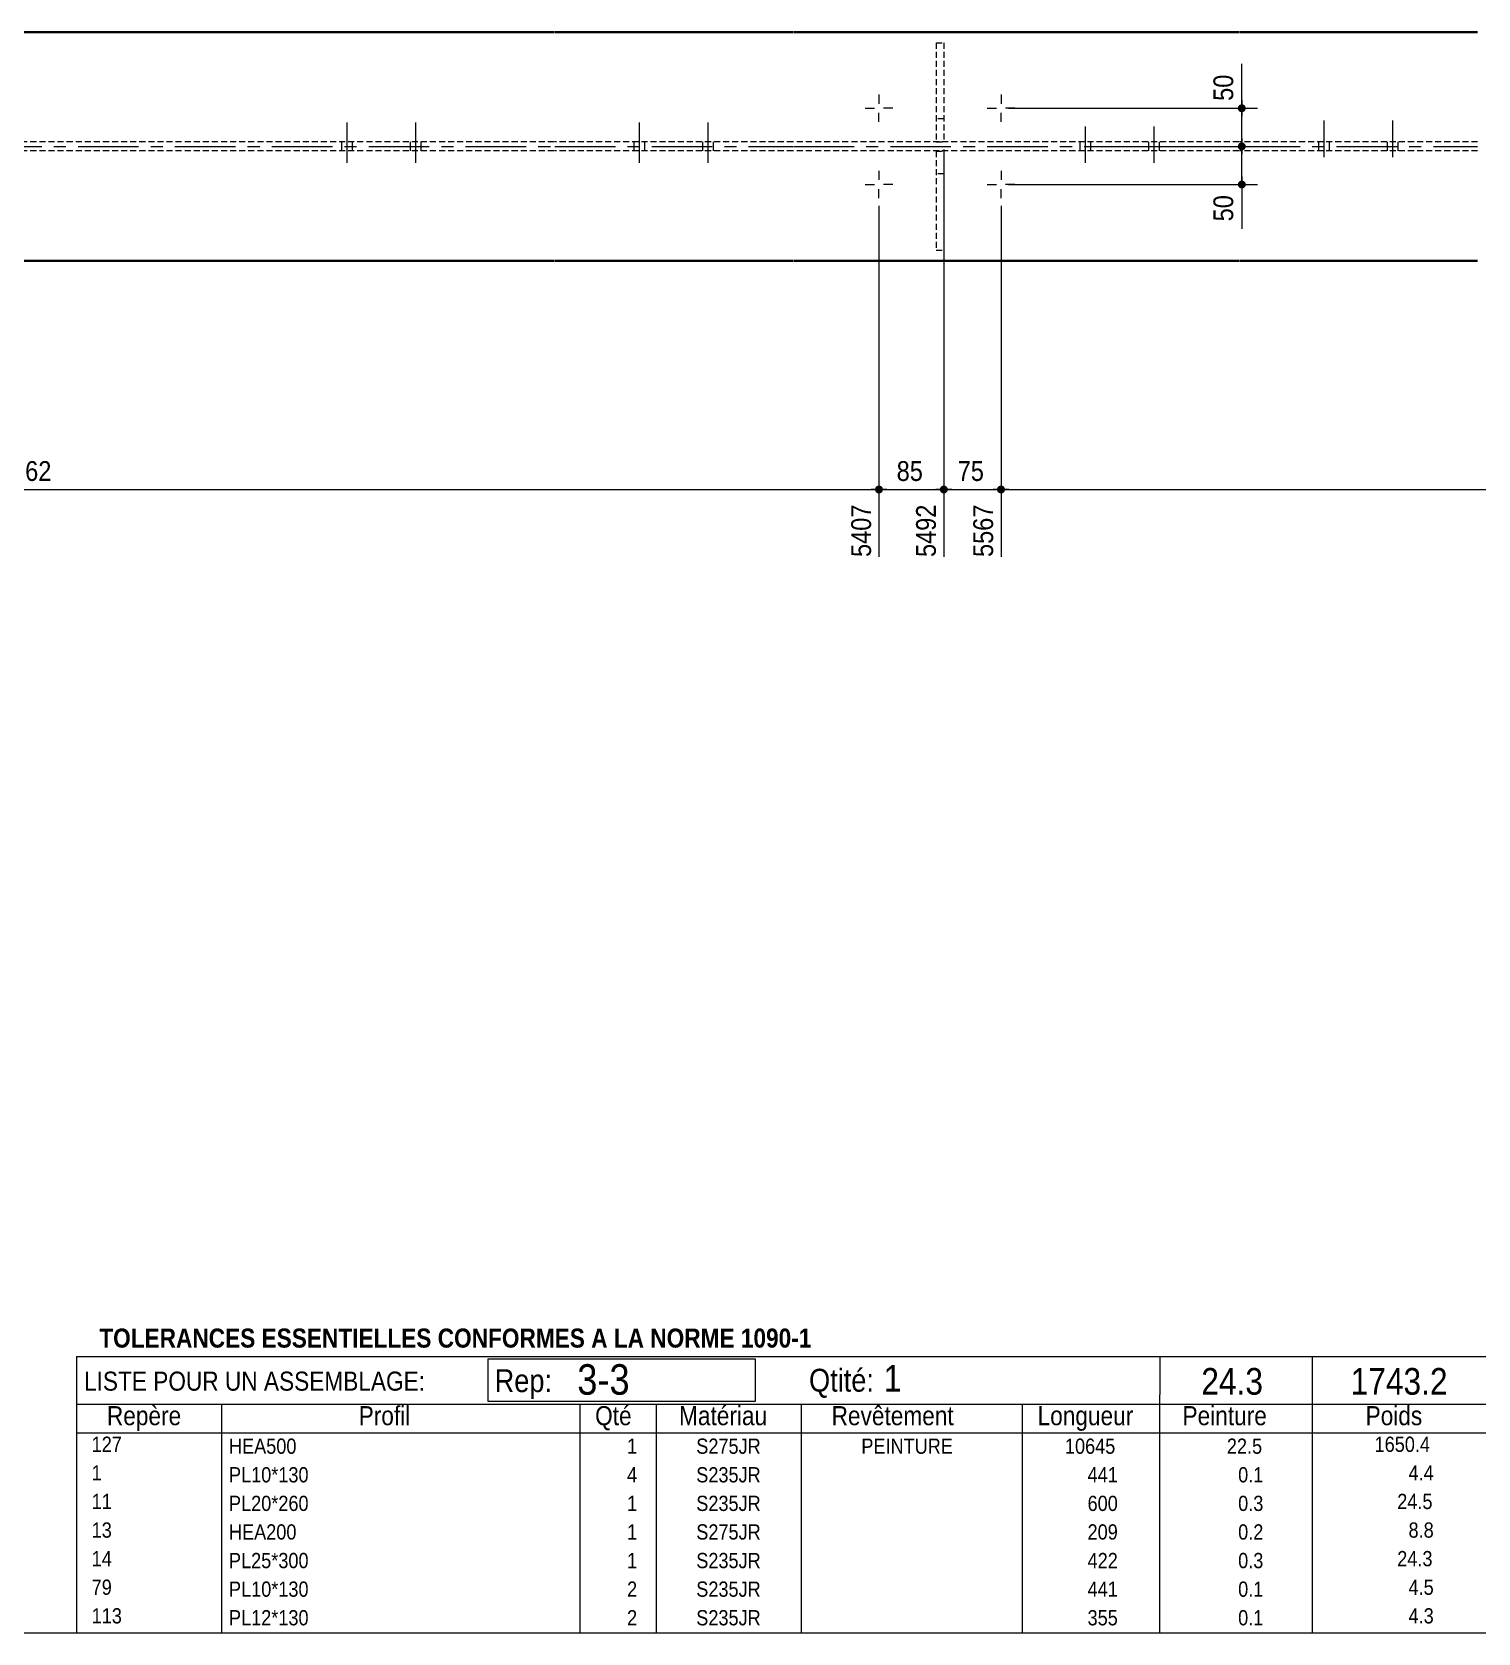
# Model space of a CAD drawing. Header units: millimetres. Extents: x 2 to 584, y 5 to 405.
# Drawn here: x 203.2 to 392.7, y 5 to 215 of the extents above; entities that cross this region are included whole.
import ezdxf

# ---------------------------------------------------------------- set-up
doc = ezdxf.new("R2010")
doc.units = ezdxf.units.MM
for name, pattern in [('AXES', [12.7, 7.9375, -1.5875, 1.5875, -1.5875]), ('CACHE2', [1.190625, 0.79375, -0.396875]), ('INTERROMPUX2', [9.525, 6.35, -3.175])]:
    doc.linetypes.add(name, pattern=pattern)
for name, color, linetype, lineweight in [('Autre type objet', 1, 'Continuous', 0), ('Axe', 1, 'Continuous', 0), ('Boulon', 7, 'Continuous', 0), ('Cache', 7, 'Continuous', 0), ('Cotation', 7, 'Continuous', 0), ('Feuille dessin', 5, 'Continuous', 0), ('Piece', 2, 'Continuous', 0)]:
    doc.layers.add(name, color=color, linetype=linetype, lineweight=lineweight)
doc.styles.add('ARIAL', font='ARIAL.TTF')
doc.styles.add('ARIAL_BOLD', font='ARIALBD.TTF')
doc.styles.add('ARIAL_NARROW', font='ARIAL.TTF')

# ---------------------------------------------------------------- blocks, each defined once
blk = doc.blocks.new('*A33')
at = {"layer": 'Boulon', "linetype": 'INTERROMPUX2', "lineweight": 0}
for p, q in [((350.290326, 197.793823), (350.290326, 202.593823)), ((350.290326, 197.793823), (350.290326, 202.593823)), ((349.590326, 199.369348), (349.590326, 200.569348)), ((349.590326, 199.369348), (349.590326, 200.569348)), ((350.990326, 199.369348), (350.990326, 200.569348)), ((350.990326, 199.369348), (350.990326, 200.569348))]:
    blk.add_line(p, q, dxfattribs=at)
blk = doc.blocks.new('*A34')
at = {"layer": 'Boulon', "linetype": 'INTERROMPUX2', "lineweight": 0}
for p, q in [((341.290326, 197.793823), (341.290326, 202.593823)), ((341.290326, 197.793823), (341.290326, 202.593823)), ((340.590326, 199.369348), (340.590326, 200.569348)), ((340.590326, 199.369348), (340.590326, 200.569348)), ((341.990326, 199.369348), (341.990326, 200.569348)), ((341.990326, 199.369348), (341.990326, 200.569348))]:
    blk.add_line(p, q, dxfattribs=at)
blk = doc.blocks.new('*A39')
at = {"layer": 'Boulon', "linetype": 'INTERROMPUX2', "lineweight": 0}
for p, q in [((381.584257, 198.569348), (381.584257, 203.369348)), ((381.584257, 198.569348), (381.584257, 203.369348)), ((380.884257, 199.369348), (380.884257, 200.569348)), ((380.884257, 199.369348), (380.884257, 200.569348)), ((382.284257, 199.369348), (382.284257, 200.569348)), ((382.284257, 199.369348), (382.284257, 200.569348))]:
    blk.add_line(p, q, dxfattribs=at)
blk = doc.blocks.new('*A40')
at = {"layer": 'Boulon', "linetype": 'INTERROMPUX2', "lineweight": 0}
for p, q in [((372.584257, 198.569348), (372.584257, 203.369348)), ((372.584257, 198.569348), (372.584257, 203.369348)), ((371.884257, 199.369348), (371.884257, 200.569348)), ((371.884257, 199.369348), (371.884257, 200.569348)), ((373.284257, 199.369348), (373.284257, 200.569348)), ((373.284257, 199.369348), (373.284257, 200.569348))]:
    blk.add_line(p, q, dxfattribs=at)
blk = doc.blocks.new('*A41')
at = {"layer": 'Boulon', "linetype": 'INTERROMPUX2', "lineweight": 0}
for p, q in [((253.506133, 197.793823), (253.506133, 203.093823)), ((253.506133, 197.793823), (253.506133, 203.093823)), ((252.806133, 199.369348), (252.806133, 200.569348)), ((252.806133, 199.369348), (252.806133, 200.569348)), ((254.206133, 199.369348), (254.206133, 200.569348)), ((254.206133, 199.369348), (254.206133, 200.569348))]:
    blk.add_line(p, q, dxfattribs=at)
blk = doc.blocks.new('*A42')
at = {"layer": 'Boulon', "linetype": 'INTERROMPUX2', "lineweight": 0}
for p, q in [((244.506133, 197.793823), (244.506133, 203.093823)), ((244.506133, 197.793823), (244.506133, 203.093823)), ((243.806133, 199.369348), (243.806133, 200.569348)), ((243.806133, 199.369348), (243.806133, 200.569348)), ((245.206133, 199.369348), (245.206133, 200.569348)), ((245.206133, 199.369348), (245.206133, 200.569348))]:
    blk.add_line(p, q, dxfattribs=at)
blk = doc.blocks.new('*A45')
at = {"layer": 'Boulon', "linetype": 'INTERROMPUX2', "lineweight": 0}
for p, q in [((291.811703, 197.793823), (291.811703, 203.093823)), ((291.811703, 197.793823), (291.811703, 203.093823)), ((291.111703, 199.369348), (291.111703, 200.569348)), ((291.111703, 199.369348), (291.111703, 200.569348)), ((292.511703, 199.369348), (292.511703, 200.569348)), ((292.511703, 199.369348), (292.511703, 200.569348))]:
    blk.add_line(p, q, dxfattribs=at)
blk = doc.blocks.new('*A46')
at = {"layer": 'Boulon', "linetype": 'INTERROMPUX2', "lineweight": 0}
for p, q in [((282.811703, 197.793823), (282.811703, 203.093823)), ((282.811703, 197.793823), (282.811703, 203.093823)), ((282.111703, 199.369348), (282.111703, 200.569348)), ((282.111703, 199.369348), (282.111703, 200.569348)), ((283.511703, 199.369348), (283.511703, 200.569348)), ((283.511703, 199.369348), (283.511703, 200.569348))]:
    blk.add_line(p, q, dxfattribs=at)
blk = doc.blocks.new('*A49')
at = {"layer": 'Boulon', "linetype": 'Continuous', "lineweight": 0}
for p, q in [((314.208669, 206.769348), (314.208669, 205.570548)), ((330.208669, 206.769348), (330.208669, 205.570548)), ((312.408669, 204.969348), (313.607469, 204.969348)), ((314.208669, 203.169348), (314.208669, 204.368148)), ((316.008669, 204.969348), (314.809869, 204.969348)), ((328.408669, 204.969348), (329.607469, 204.969348)), ((330.208669, 203.169348), (330.208669, 204.368148)), ((332.008669, 204.969348), (330.809869, 204.969348)), ((314.208669, 196.769348), (314.208669, 195.570548)), ((330.208669, 196.769348), (330.208669, 195.570548)), ((312.408669, 194.969348), (313.607469, 194.969348)), ((314.208669, 193.169348), (314.208669, 194.368148)), ((316.008669, 194.969348), (314.809869, 194.969348)), ((328.408669, 194.969348), (329.607469, 194.969348)), ((330.208669, 193.169348), (330.208669, 194.368148)), ((332.008669, 194.969348), (330.809869, 194.969348))]:
    blk.add_line(p, q, dxfattribs=at)
blk = doc.blocks.new('*A52')
at = {"layer": 'Axe', "color": 1, "linetype": 'AXES', "lineweight": 15}
for p, q in [((44.122542, 199.969348), (271.614738, 199.969348)), ((271.714738, 199.969348), (302.908669, 199.969348)), ((303.008669, 199.969348), (361.387291, 199.969348)), ((361.487291, 199.969348), (392.681223, 199.969348))]:
    blk.add_line(p, q, dxfattribs=at)
at = {"layer": 'Cache', "color": 7, "linetype": 'CACHE2', "lineweight": 20}
for p, q in [((271.614738, 200.569348), (47.462542, 200.569348)), ((302.908669, 200.569348), (271.714738, 200.569348)), ((361.387291, 200.569348), (303.008669, 200.569348)), ((392.681223, 200.569348), (361.487291, 200.569348)), ((271.614738, 199.369348), (47.462542, 199.369348)), ((302.908669, 199.369348), (271.714738, 199.369348)), ((361.387291, 199.369348), (303.008669, 199.369348)), ((392.681223, 199.369348), (361.487291, 199.369348))]:
    blk.add_line(p, q, dxfattribs=at)
at = {"layer": 'Piece', "color": 2, "linetype": 'Continuous', "lineweight": 40}
for p, q in [((46.772542, 214.969348), (271.614738, 214.969348)), ((271.714738, 214.969348), (302.908669, 214.969348)), ((303.008669, 214.969348), (361.387291, 214.969348)), ((361.487291, 214.969348), (392.681223, 214.969348)), ((46.772542, 184.969348), (271.614738, 184.969348)), ((271.714738, 184.969348), (302.908669, 184.969348)), ((303.008669, 184.969348), (361.387291, 184.969348)), ((361.487291, 184.969348), (392.681223, 184.969348))]:
    blk.add_line(p, q, dxfattribs=at)
blk = doc.blocks.new('*A53')
at = {"layer": 'Cache', "color": 7, "linetype": 'CACHE2', "lineweight": 20}
for p, q in [((321.708669, 213.569348), (321.708669, 200.579348)), ((321.708669, 213.569348), (322.708669, 213.569348)), ((322.708669, 213.569348), (322.708669, 200.579348)), ((322.708669, 203.579348), (321.708669, 203.579348)), ((321.708669, 200.579348), (322.708669, 200.579348))]:
    blk.add_line(p, q, dxfattribs=at)
blk = doc.blocks.new('*A54')
at = {"layer": 'Cache', "color": 7, "linetype": 'CACHE2', "lineweight": 20}
for p, q in [((321.708669, 199.359348), (321.708669, 186.369348)), ((321.708669, 199.359348), (322.708669, 199.359348)), ((322.708669, 199.359348), (322.708669, 186.369348)), ((322.708669, 196.359348), (321.708669, 196.359348)), ((321.708669, 186.369348), (322.708669, 186.369348))]:
    blk.add_line(p, q, dxfattribs=at)
blk = doc.blocks.new('*A67')
at = {"layer": 'Feuille dessin', "linetype": 'Continuous', "lineweight": 0}
blk.add_line((5, 5), (579, 5), dxfattribs=at)
blk = doc.blocks.new('*A70')
at = {"layer": 'Autre type objet', "linetype": 'Continuous', "lineweight": 0}
for p, q in [((209, 41.276986), (394, 41.276986)), ((209.000031, 41.276887), (209, 31.25)), ((263, 40.942397), (298, 40.942397)), ((263, 35.374117), (263, 40.942397)), ((298, 40.942397), (298, 35.374117)), ((351.006307, 41.276553), (351, 31.25)), ((371.000069, 41.275594), (371, 31.25)), ((393.999994, 41.276914), (394, 31.25)), ((209, 35), (394, 35)), ((228, 35), (228, 31.25)), ((298, 35.374117), (263, 35.374117)), ((275, 35), (275, 31.25)), ((285, 35), (285, 31.25)), ((304, 35), (304, 31.25)), ((333, 35), (333, 31.25)), ((209, 31.25), (394, 31.25)), ((209, 31.25), (209, 27.5)), ((228, 31.25), (228, 27.5)), ((275, 31.25), (275, 27.5)), ((285, 31.25), (285, 27.5)), ((304, 31.25), (304, 27.5)), ((333, 31.25), (333, 27.5)), ((351, 31.25), (351, 27.5)), ((371, 31.25), (371, 27.5)), ((394, 31.25), (394, 27.5)), ((209, 27.5), (209, 23.75)), ((228, 27.5), (228, 23.75)), ((275, 27.5), (275, 23.75)), ((285, 27.5), (285, 23.75)), ((304, 27.5), (304, 23.75)), ((333, 27.5), (333, 23.75)), ((351, 27.5), (351, 23.75)), ((371, 27.5), (371, 23.75)), ((394, 27.5), (394, 23.75)), ((209, 23.75), (209, 20)), ((228, 23.75), (228, 20)), ((275, 23.75), (275, 20)), ((285, 23.75), (285, 20)), ((304, 23.75), (304, 20)), ((333, 23.75), (333, 20)), ((351, 23.75), (351, 20)), ((371, 23.75), (371, 20)), ((394, 23.75), (394, 20)), ((209, 20), (209, 16.25)), ((228, 20), (228, 16.25)), ((275, 20), (275, 16.25)), ((285, 20), (285, 16.25)), ((304, 20), (304, 16.25)), ((333, 20), (333, 16.25)), ((351, 20), (351, 16.25)), ((371, 20), (371, 16.25)), ((394, 20), (394, 16.25)), ((209, 16.25), (209, 12.5)), ((228, 16.25), (228, 12.5)), ((275, 16.25), (275, 12.5)), ((285, 16.25), (285, 12.5)), ((304, 16.25), (304, 12.5)), ((333, 16.25), (333, 12.5)), ((351, 16.25), (351, 12.5)), ((371, 16.25), (371, 12.5)), ((394, 16.25), (394, 12.5)), ((209, 12.5), (209, 8.75)), ((228, 12.5), (228, 8.75)), ((275, 12.5), (275, 8.75)), ((285, 12.5), (285, 8.75)), ((304, 12.5), (304, 8.75)), ((333, 12.5), (333, 8.75)), ((351, 12.5), (351, 8.75)), ((371, 12.5), (371, 8.75)), ((394, 12.5), (394, 8.75)), ((209, 8.75), (209, 5)), ((228, 8.75), (228, 5)), ((275, 8.75), (275, 5)), ((285, 8.75), (285, 5)), ((304, 8.75), (304, 5)), ((333, 8.75), (333, 5)), ((351, 8.75), (351, 5)), ((371, 8.75), (371, 5)), ((394, 8.75), (394, 5))]:
    blk.add_line(p, q, dxfattribs=at)
at = {"layer": 'Autre type objet', "width": 0.85}
for s, height, style, p in [('TOLERANCES ESSENTIELLES CONFORMES A LA NORME 1090-1', 2.5, 'ARIAL_BOLD', (212, 42.427143)), ('3-3', 4, 'ARIAL', (274.65625, 36.25)), ('1', 3.5, 'ARIAL', (314.83694, 36.649058)), ('LISTE POUR UN ASSEMBLAGE:', 2.5, 'ARIAL', (210, 36.778635)), ('Rep:', 3, 'ARIAL_NARROW', (263.824804, 36.591901)), ('Qtité:', 3, 'ARIAL', (305.03794, 36.649058)), ('24.3', 3.5, 'ARIAL', (356.460938, 36.25)), ('1743.2', 3.5, 'ARIAL', (376.032227, 36.25)), ('Repère', 2.5, 'ARIAL', (213, 32.25)), ('Profil', 2.5, 'ARIAL', (246, 32.25)), ('Qté', 2.5, 'ARIAL', (277, 32.25)), ('Matériau', 2.5, 'ARIAL', (288, 32.25)), ('Revêtement', 2.5, 'ARIAL', (308, 32.25)), ('Longueur', 2.5, 'ARIAL', (335, 32.25)), ('Peinture', 2.5, 'ARIAL', (354, 32.25)), ('Poids', 2.5, 'ARIAL', (378, 32.25)), ('127', 2, 'ARIAL', (211, 28.75)), ('HEA500', 2, 'ARIAL', (229, 28.5)), ('1', 2, 'ARIAL', (281.186523, 28.5)), ('S275JR', 2, 'ARIAL', (290.259277, 28.5)), ('PEINTURE', 2, 'ARIAL', (311.896973, 28.5)), ('10645', 2, 'ARIAL', (338.586914, 28.5)), ('22.5', 2, 'ARIAL', (359.8125, 28.5)), ('1650.4', 2, 'ARIAL', (379.179688, 28.75)), ('1', 2, 'ARIAL', (211, 25)), ('PL10*130', 2, 'ARIAL', (229, 24.75)), ('4', 2, 'ARIAL', (281.186523, 24.75)), ('S235JR', 2, 'ARIAL', (290.259277, 24.75)), ('441', 2, 'ARIAL', (341.553711, 24.75)), ('0.1', 2, 'ARIAL', (361.295898, 24.75)), ('4.4', 2, 'ARIAL', (383.629883, 25)), ('11', 2, 'ARIAL', (211, 21.25)), ('24.5', 2, 'ARIAL', (382.146484, 21.25)), ('PL20*260', 2, 'ARIAL', (229, 21)), ('1', 2, 'ARIAL', (281.186523, 21)), ('S235JR', 2, 'ARIAL', (290.259277, 21)), ('600', 2, 'ARIAL', (341.553711, 21)), ('0.3', 2, 'ARIAL', (361.295898, 21)), ('13', 2, 'ARIAL', (211, 17.5)), ('HEA200', 2, 'ARIAL', (229, 17.25)), ('1', 2, 'ARIAL', (281.186523, 17.25)), ('S275JR', 2, 'ARIAL', (290.259277, 17.25)), ('209', 2, 'ARIAL', (341.553711, 17.25)), ('0.2', 2, 'ARIAL', (361.295898, 17.25)), ('8.8', 2, 'ARIAL', (383.629883, 17.5)), ('14', 2, 'ARIAL', (211, 13.75)), ('PL25*300', 2, 'ARIAL', (229, 13.5)), ('1', 2, 'ARIAL', (281.186523, 13.5)), ('S235JR', 2, 'ARIAL', (290.259277, 13.5)), ('422', 2, 'ARIAL', (341.553711, 13.5)), ('0.3', 2, 'ARIAL', (361.295898, 13.5)), ('24.3', 2, 'ARIAL', (382.146484, 13.75)), ('79', 2, 'ARIAL', (211, 10)), ('PL10*130', 2, 'ARIAL', (229, 9.75)), ('2', 2, 'ARIAL', (281.186523, 9.75)), ('S235JR', 2, 'ARIAL', (290.259277, 9.75)), ('441', 2, 'ARIAL', (341.553711, 9.75)), ('0.1', 2, 'ARIAL', (361.295898, 9.75)), ('4.5', 2, 'ARIAL', (383.629883, 10)), ('113', 2, 'ARIAL', (211, 6.25)), ('PL12*130', 2, 'ARIAL', (229, 6)), ('2', 2, 'ARIAL', (281.186523, 6)), ('S235JR', 2, 'ARIAL', (290.259277, 6)), ('355', 2, 'ARIAL', (341.553711, 6)), ('0.1', 2, 'ARIAL', (361.295898, 6)), ('4.3', 2, 'ARIAL', (383.629883, 6.25))]:
    blk.add_text(s, height=height, dxfattribs=dict(at, style=style)).set_placement(p)
blk = doc.blocks.new('*A121')
at = {"layer": 'Cotation'}
for points in [[(361.75, 199.45), (361.72, 199.45), (361.7, 199.45), (361.67, 199.46), (361.65, 199.46), (361.62, 199.47), (361.6, 199.48), (361.57, 199.49), (361.55, 199.5), (361.53, 199.51), (361.51, 199.52), (361.48, 199.54), (361.46, 199.55), (361.44, 199.57), (361.42, 199.58), (361.4, 199.6), (361.39, 199.62), (361.37, 199.64), (361.35, 199.66), (361.34, 199.68), (361.33, 199.7), (361.31, 199.72), (361.3, 199.75), (361.29, 199.77), (361.28, 199.79), (361.27, 199.82), (361.27, 199.84), (361.26, 199.87), (361.26, 199.89), (361.26, 199.92), (361.25, 199.94), (361.25, 199.97), (361.25, 199.99), (361.26, 200.02), (361.26, 200.05), (361.26, 200.07), (361.27, 200.1), (361.27, 200.12), (361.28, 200.14), (361.29, 200.17), (361.3, 200.19), (361.31, 200.21), (361.33, 200.24), (361.34, 200.26), (361.35, 200.28), (361.37, 200.3), (361.39, 200.32), (361.4, 200.34), (361.42, 200.35), (361.44, 200.37), (361.46, 200.39), (361.48, 200.4), (361.51, 200.42), (361.53, 200.43), (361.55, 200.44), (361.57, 200.45), (361.6, 200.46), (361.62, 200.47), (361.65, 200.47), (361.67, 200.48), (361.7, 200.48), (361.72, 200.49), (361.75, 200.49), (361.77, 200.49), (361.8, 200.49), (361.82, 200.49), (361.85, 200.48), (361.87, 200.48), (361.9, 200.47), (361.92, 200.47), (361.95, 200.46), (361.97, 200.45), (361.99, 200.44), (362.02, 200.43), (362.04, 200.42), (362.06, 200.4), (362.08, 200.39), (362.1, 200.37), (362.12, 200.35), (362.14, 200.34), (362.16, 200.32), (362.17, 200.3), (362.19, 200.28), (362.2, 200.26), (362.22, 200.24), (362.23, 200.21), (362.24, 200.19), (362.25, 200.17), (362.26, 200.14), (362.27, 200.12), (362.28, 200.1), (362.28, 200.07), (362.29, 200.05), (362.29, 200.02), (362.29, 199.99), (362.29, 199.97), (362.29, 199.94), (362.29, 199.92), (362.29, 199.89), (362.28, 199.87), (362.28, 199.84), (362.27, 199.82), (362.26, 199.79), (362.25, 199.77), (362.24, 199.75), (362.23, 199.72), (362.22, 199.7), (362.2, 199.68), (362.19, 199.66), (362.17, 199.64), (362.16, 199.62), (362.14, 199.6), (362.12, 199.58), (362.1, 199.57), (362.08, 199.55), (362.06, 199.54), (362.04, 199.52), (362.02, 199.51), (361.99, 199.5), (361.97, 199.49), (361.95, 199.48), (361.92, 199.47), (361.9, 199.46), (361.87, 199.46), (361.85, 199.45), (361.82, 199.45), (361.8, 199.45), (361.77, 199.45)], [(361.75, 194.45), (361.72, 194.45), (361.7, 194.45), (361.67, 194.46), (361.65, 194.46), (361.62, 194.47), (361.6, 194.48), (361.57, 194.49), (361.55, 194.5), (361.53, 194.51), (361.51, 194.52), (361.48, 194.54), (361.46, 194.55), (361.44, 194.57), (361.42, 194.58), (361.4, 194.6), (361.39, 194.62), (361.37, 194.64), (361.35, 194.66), (361.34, 194.68), (361.33, 194.7), (361.31, 194.72), (361.3, 194.75), (361.29, 194.77), (361.28, 194.79), (361.27, 194.82), (361.27, 194.84), (361.26, 194.87), (361.26, 194.89), (361.26, 194.92), (361.25, 194.94), (361.25, 194.97), (361.25, 194.99), (361.26, 195.02), (361.26, 195.05), (361.26, 195.07), (361.27, 195.1), (361.27, 195.12), (361.28, 195.14), (361.29, 195.17), (361.3, 195.19), (361.31, 195.21), (361.33, 195.24), (361.34, 195.26), (361.35, 195.28), (361.37, 195.3), (361.39, 195.32), (361.4, 195.34), (361.42, 195.35), (361.44, 195.37), (361.46, 195.39), (361.48, 195.4), (361.51, 195.42), (361.53, 195.43), (361.55, 195.44), (361.57, 195.45), (361.6, 195.46), (361.62, 195.47), (361.65, 195.47), (361.67, 195.48), (361.7, 195.48), (361.72, 195.49), (361.75, 195.49), (361.77, 195.49), (361.8, 195.49), (361.82, 195.49), (361.85, 195.48), (361.87, 195.48), (361.9, 195.47), (361.92, 195.47), (361.95, 195.46), (361.97, 195.45), (361.99, 195.44), (362.02, 195.43), (362.04, 195.42), (362.06, 195.4), (362.08, 195.39), (362.1, 195.37), (362.12, 195.35), (362.14, 195.34), (362.16, 195.32), (362.17, 195.3), (362.19, 195.28), (362.2, 195.26), (362.22, 195.24), (362.23, 195.21), (362.24, 195.19), (362.25, 195.17), (362.26, 195.14), (362.27, 195.12), (362.28, 195.1), (362.28, 195.07), (362.29, 195.05), (362.29, 195.02), (362.29, 194.99), (362.29, 194.97), (362.29, 194.94), (362.29, 194.92), (362.29, 194.89), (362.28, 194.87), (362.28, 194.84), (362.27, 194.82), (362.26, 194.79), (362.25, 194.77), (362.24, 194.75), (362.23, 194.72), (362.22, 194.7), (362.2, 194.68), (362.19, 194.66), (362.17, 194.64), (362.16, 194.62), (362.14, 194.6), (362.12, 194.58), (362.1, 194.57), (362.08, 194.55), (362.06, 194.54), (362.04, 194.52), (362.02, 194.51), (361.99, 194.5), (361.97, 194.49), (361.95, 194.48), (361.92, 194.47), (361.9, 194.46), (361.87, 194.46), (361.85, 194.45), (361.82, 194.45), (361.8, 194.45), (361.77, 194.45)]]:
    blk.add_hatch(color=256, dxfattribs=at).paths.add_polyline_path(points, flags=17)
at = {"layer": 'Cotation', "linetype": 'Continuous', "lineweight": 0}
for p, q in [((346.61, 199.97), (363.85, 199.97)), ((360.73, 199.97), (362.81, 199.97)), ((361.77, 201.01), (361.77, 198.93)), ((361.77, 199.97), (361.77, 201.01)), ((361.77, 194.97), (361.77, 199.97)), ((361.77, 196.01), (361.77, 193.93)), ((331.21, 194.97), (363.85, 194.97)), ((360.73, 194.97), (362.81, 194.97)), ((361.77, 194.97), (361.77, 189.16)), ((361.77, 194.97), (361.77, 189.16))]:
    blk.add_line(p, q, dxfattribs=at)
at = {"layer": 'Cotation'}
for p in [(361.77, 199.97), (361.77, 194.97)]:
    blk.add_point(p, dxfattribs=at)
at = {"layer": 'Cotation', "style": 'ARIAL', "width": 0.85}
blk.add_text('50', height=2.6, rotation=90.0002, dxfattribs=at).set_placement((360.65, 190.14))
blk = doc.blocks.new('*A122')
at = {"layer": 'Cotation'}
for points in [[(361.75, 204.45), (361.72, 204.45), (361.7, 204.45), (361.67, 204.46), (361.65, 204.46), (361.62, 204.47), (361.6, 204.48), (361.57, 204.49), (361.55, 204.5), (361.53, 204.51), (361.51, 204.52), (361.48, 204.54), (361.46, 204.55), (361.44, 204.57), (361.42, 204.58), (361.4, 204.6), (361.39, 204.62), (361.37, 204.64), (361.35, 204.66), (361.34, 204.68), (361.33, 204.7), (361.31, 204.72), (361.3, 204.75), (361.29, 204.77), (361.28, 204.79), (361.27, 204.82), (361.27, 204.84), (361.26, 204.87), (361.26, 204.89), (361.26, 204.92), (361.25, 204.94), (361.25, 204.97), (361.25, 204.99), (361.26, 205.02), (361.26, 205.05), (361.26, 205.07), (361.27, 205.1), (361.27, 205.12), (361.28, 205.14), (361.29, 205.17), (361.3, 205.19), (361.31, 205.21), (361.33, 205.24), (361.34, 205.26), (361.35, 205.28), (361.37, 205.3), (361.39, 205.32), (361.4, 205.34), (361.42, 205.35), (361.44, 205.37), (361.46, 205.39), (361.48, 205.4), (361.51, 205.42), (361.53, 205.43), (361.55, 205.44), (361.57, 205.45), (361.6, 205.46), (361.62, 205.47), (361.65, 205.47), (361.67, 205.48), (361.7, 205.48), (361.72, 205.49), (361.75, 205.49), (361.77, 205.49), (361.8, 205.49), (361.82, 205.49), (361.85, 205.48), (361.87, 205.48), (361.9, 205.47), (361.92, 205.47), (361.95, 205.46), (361.97, 205.45), (361.99, 205.44), (362.02, 205.43), (362.04, 205.42), (362.06, 205.4), (362.08, 205.39), (362.1, 205.37), (362.12, 205.35), (362.14, 205.34), (362.16, 205.32), (362.17, 205.3), (362.19, 205.28), (362.2, 205.26), (362.22, 205.24), (362.23, 205.21), (362.24, 205.19), (362.25, 205.17), (362.26, 205.14), (362.27, 205.12), (362.28, 205.1), (362.28, 205.07), (362.29, 205.05), (362.29, 205.02), (362.29, 204.99), (362.29, 204.97), (362.29, 204.94), (362.29, 204.92), (362.29, 204.89), (362.28, 204.87), (362.28, 204.84), (362.27, 204.82), (362.26, 204.79), (362.25, 204.77), (362.24, 204.75), (362.23, 204.72), (362.22, 204.7), (362.2, 204.68), (362.19, 204.66), (362.17, 204.64), (362.16, 204.62), (362.14, 204.6), (362.12, 204.58), (362.1, 204.57), (362.08, 204.55), (362.06, 204.54), (362.04, 204.52), (362.02, 204.51), (361.99, 204.5), (361.97, 204.49), (361.95, 204.48), (361.92, 204.47), (361.9, 204.46), (361.87, 204.46), (361.85, 204.45), (361.82, 204.45), (361.8, 204.45), (361.77, 204.45)], [(361.75, 199.45), (361.72, 199.45), (361.7, 199.45), (361.67, 199.46), (361.65, 199.46), (361.62, 199.47), (361.6, 199.48), (361.57, 199.49), (361.55, 199.5), (361.53, 199.51), (361.51, 199.52), (361.48, 199.54), (361.46, 199.55), (361.44, 199.57), (361.42, 199.58), (361.4, 199.6), (361.39, 199.62), (361.37, 199.64), (361.35, 199.66), (361.34, 199.68), (361.33, 199.7), (361.31, 199.72), (361.3, 199.75), (361.29, 199.77), (361.28, 199.79), (361.27, 199.82), (361.27, 199.84), (361.26, 199.87), (361.26, 199.89), (361.26, 199.92), (361.25, 199.94), (361.25, 199.97), (361.25, 199.99), (361.26, 200.02), (361.26, 200.05), (361.26, 200.07), (361.27, 200.1), (361.27, 200.12), (361.28, 200.14), (361.29, 200.17), (361.3, 200.19), (361.31, 200.21), (361.33, 200.24), (361.34, 200.26), (361.35, 200.28), (361.37, 200.3), (361.39, 200.32), (361.4, 200.34), (361.42, 200.35), (361.44, 200.37), (361.46, 200.39), (361.48, 200.4), (361.51, 200.42), (361.53, 200.43), (361.55, 200.44), (361.57, 200.45), (361.6, 200.46), (361.62, 200.47), (361.65, 200.47), (361.67, 200.48), (361.7, 200.48), (361.72, 200.49), (361.75, 200.49), (361.77, 200.49), (361.8, 200.49), (361.82, 200.49), (361.85, 200.48), (361.87, 200.48), (361.9, 200.47), (361.92, 200.47), (361.95, 200.46), (361.97, 200.45), (361.99, 200.44), (362.02, 200.43), (362.04, 200.42), (362.06, 200.4), (362.08, 200.39), (362.1, 200.37), (362.12, 200.35), (362.14, 200.34), (362.16, 200.32), (362.17, 200.3), (362.19, 200.28), (362.2, 200.26), (362.22, 200.24), (362.23, 200.21), (362.24, 200.19), (362.25, 200.17), (362.26, 200.14), (362.27, 200.12), (362.28, 200.1), (362.28, 200.07), (362.29, 200.05), (362.29, 200.02), (362.29, 199.99), (362.29, 199.97), (362.29, 199.94), (362.29, 199.92), (362.29, 199.89), (362.28, 199.87), (362.28, 199.84), (362.27, 199.82), (362.26, 199.79), (362.25, 199.77), (362.24, 199.75), (362.23, 199.72), (362.22, 199.7), (362.2, 199.68), (362.19, 199.66), (362.17, 199.64), (362.16, 199.62), (362.14, 199.6), (362.12, 199.58), (362.1, 199.57), (362.08, 199.55), (362.06, 199.54), (362.04, 199.52), (362.02, 199.51), (361.99, 199.5), (361.97, 199.49), (361.95, 199.48), (361.92, 199.47), (361.9, 199.46), (361.87, 199.46), (361.85, 199.45), (361.82, 199.45), (361.8, 199.45), (361.77, 199.45)]]:
    blk.add_hatch(color=256, dxfattribs=at).paths.add_polyline_path(points, flags=17)
at = {"layer": 'Cotation', "linetype": 'Continuous', "lineweight": 0}
for p, q in [((361.77, 204.97), (361.77, 210.78)), ((361.77, 204.97), (361.77, 210.78)), ((361.77, 206.01), (361.77, 203.93)), ((331.21, 204.97), (363.85, 204.97)), ((360.73, 204.97), (362.81, 204.97)), ((361.77, 199.97), (361.77, 204.97)), ((346.61, 199.97), (363.85, 199.97)), ((360.73, 199.97), (362.81, 199.97)), ((361.77, 201.01), (361.77, 198.93)), ((361.77, 199.97), (361.77, 198.93))]:
    blk.add_line(p, q, dxfattribs=at)
at = {"layer": 'Cotation'}
for p in [(361.77, 204.97), (361.77, 199.97)]:
    blk.add_point(p, dxfattribs=at)
at = {"layer": 'Cotation', "style": 'ARIAL', "width": 0.85}
blk.add_text('50', height=2.6, rotation=90.0002, dxfattribs=at).set_placement((360.65, 205.94))
blk = doc.blocks.new('*A125')
at = {"layer": 'Cotation'}
for points in [[(91.18, 154.45), (91.15, 154.45), (91.13, 154.45), (91.1, 154.46), (91.08, 154.46), (91.05, 154.47), (91.03, 154.48), (91.01, 154.49), (90.98, 154.5), (90.96, 154.51), (90.94, 154.52), (90.92, 154.54), (90.9, 154.55), (90.88, 154.57), (90.86, 154.58), (90.84, 154.6), (90.82, 154.62), (90.8, 154.64), (90.79, 154.66), (90.77, 154.68), (90.76, 154.7), (90.75, 154.72), (90.74, 154.75), (90.72, 154.77), (90.72, 154.79), (90.71, 154.82), (90.7, 154.84), (90.7, 154.87), (90.69, 154.89), (90.69, 154.92), (90.69, 154.94), (90.69, 154.97), (90.69, 154.99), (90.69, 155.02), (90.69, 155.05), (90.7, 155.07), (90.7, 155.1), (90.71, 155.12), (90.72, 155.14), (90.72, 155.17), (90.74, 155.19), (90.75, 155.21), (90.76, 155.24), (90.77, 155.26), (90.79, 155.28), (90.8, 155.3), (90.82, 155.32), (90.84, 155.34), (90.86, 155.35), (90.88, 155.37), (90.9, 155.39), (90.92, 155.4), (90.94, 155.42), (90.96, 155.43), (90.98, 155.44), (91.01, 155.45), (91.03, 155.46), (91.05, 155.47), (91.08, 155.47), (91.1, 155.48), (91.13, 155.48), (91.15, 155.49), (91.18, 155.49), (91.21, 155.49), (91.23, 155.49), (91.26, 155.49), (91.28, 155.48), (91.31, 155.48), (91.33, 155.47), (91.36, 155.47), (91.38, 155.46), (91.4, 155.45), (91.43, 155.44), (91.45, 155.43), (91.47, 155.42), (91.49, 155.4), (91.52, 155.39), (91.54, 155.37), (91.55, 155.35), (91.57, 155.34), (91.59, 155.32), (91.61, 155.3), (91.62, 155.28), (91.64, 155.26), (91.65, 155.24), (91.66, 155.21), (91.68, 155.19), (91.69, 155.17), (91.69, 155.14), (91.7, 155.12), (91.71, 155.1), (91.72, 155.07), (91.72, 155.05), (91.72, 155.02), (91.72, 154.99), (91.73, 154.97), (91.72, 154.94), (91.72, 154.92), (91.72, 154.89), (91.72, 154.87), (91.71, 154.84), (91.7, 154.82), (91.69, 154.79), (91.69, 154.77), (91.68, 154.75), (91.66, 154.72), (91.65, 154.7), (91.64, 154.68), (91.62, 154.66), (91.61, 154.64), (91.59, 154.62), (91.57, 154.6), (91.55, 154.58), (91.54, 154.57), (91.52, 154.55), (91.49, 154.54), (91.47, 154.52), (91.45, 154.51), (91.43, 154.5), (91.4, 154.49), (91.38, 154.48), (91.36, 154.47), (91.33, 154.46), (91.31, 154.46), (91.28, 154.45), (91.26, 154.45), (91.23, 154.45), (91.21, 154.45)], [(314.18, 154.45), (314.16, 154.45), (314.13, 154.45), (314.11, 154.46), (314.08, 154.46), (314.06, 154.47), (314.03, 154.48), (314.01, 154.49), (313.99, 154.5), (313.96, 154.51), (313.94, 154.52), (313.92, 154.54), (313.9, 154.55), (313.88, 154.57), (313.86, 154.58), (313.84, 154.6), (313.82, 154.62), (313.81, 154.64), (313.79, 154.66), (313.78, 154.68), (313.76, 154.7), (313.75, 154.72), (313.74, 154.75), (313.73, 154.77), (313.72, 154.79), (313.71, 154.82), (313.7, 154.84), (313.7, 154.87), (313.69, 154.89), (313.69, 154.92), (313.69, 154.94), (313.69, 154.97), (313.69, 154.99), (313.69, 155.02), (313.69, 155.05), (313.7, 155.07), (313.7, 155.1), (313.71, 155.12), (313.72, 155.14), (313.73, 155.17), (313.74, 155.19), (313.75, 155.21), (313.76, 155.24), (313.78, 155.26), (313.79, 155.28), (313.81, 155.3), (313.82, 155.32), (313.84, 155.34), (313.86, 155.35), (313.88, 155.37), (313.9, 155.39), (313.92, 155.4), (313.94, 155.42), (313.96, 155.43), (313.99, 155.44), (314.01, 155.45), (314.03, 155.46), (314.06, 155.47), (314.08, 155.47), (314.11, 155.48), (314.13, 155.48), (314.16, 155.49), (314.18, 155.49), (314.21, 155.49), (314.23, 155.49), (314.26, 155.49), (314.28, 155.48), (314.31, 155.48), (314.34, 155.47), (314.36, 155.47), (314.38, 155.46), (314.41, 155.45), (314.43, 155.44), (314.45, 155.43), (314.48, 155.42), (314.5, 155.4), (314.52, 155.39), (314.54, 155.37), (314.56, 155.35), (314.58, 155.34), (314.59, 155.32), (314.61, 155.3), (314.63, 155.28), (314.64, 155.26), (314.65, 155.24), (314.67, 155.21), (314.68, 155.19), (314.69, 155.17), (314.7, 155.14), (314.71, 155.12), (314.71, 155.1), (314.72, 155.07), (314.72, 155.05), (314.73, 155.02), (314.73, 154.99), (314.73, 154.97), (314.73, 154.94), (314.73, 154.92), (314.72, 154.89), (314.72, 154.87), (314.71, 154.84), (314.71, 154.82), (314.7, 154.79), (314.69, 154.77), (314.68, 154.75), (314.67, 154.72), (314.65, 154.7), (314.64, 154.68), (314.63, 154.66), (314.61, 154.64), (314.59, 154.62), (314.58, 154.6), (314.56, 154.58), (314.54, 154.57), (314.52, 154.55), (314.5, 154.54), (314.48, 154.52), (314.45, 154.51), (314.43, 154.5), (314.41, 154.49), (314.38, 154.48), (314.36, 154.47), (314.34, 154.46), (314.31, 154.46), (314.28, 154.45), (314.26, 154.45), (314.23, 154.45), (314.21, 154.45)]]:
    blk.add_hatch(color=256, dxfattribs=at).paths.add_polyline_path(points, flags=17)
at = {"layer": 'Cotation', "linetype": 'Continuous', "lineweight": 0}
for p, q in [((91.21, 199.68), (91.21, 148.04)), ((314.21, 192.17), (314.21, 146.12)), ((91.21, 156.01), (91.21, 153.93)), ((314.21, 156.01), (314.21, 153.93)), ((92.25, 154.97), (90.17, 154.97)), ((91.21, 154.97), (90.17, 154.97)), ((91.21, 154.97), (314.21, 154.97)), ((315.25, 154.97), (313.17, 154.97)), ((314.21, 154.97), (315.25, 154.97))]:
    blk.add_line(p, q, dxfattribs=at)
at = {"layer": 'Cotation'}
for p in [(91.21, 154.97), (314.21, 154.97)]:
    blk.add_point(p, dxfattribs=at)
at = {"layer": 'Cotation', "style": 'ARIAL', "width": 0.85}
blk.add_text('4962', height=2.6, dxfattribs=at).set_placement((198.85, 156.09))
blk.add_text('5407', height=2.6, rotation=90.0002, dxfattribs=at).set_placement((313.17, 146.12))
blk = doc.blocks.new('*A126')
at = {"layer": 'Cotation'}
for points in [[(314.18, 154.45), (314.16, 154.45), (314.13, 154.45), (314.11, 154.46), (314.08, 154.46), (314.06, 154.47), (314.03, 154.48), (314.01, 154.49), (313.99, 154.5), (313.96, 154.51), (313.94, 154.52), (313.92, 154.54), (313.9, 154.55), (313.88, 154.57), (313.86, 154.58), (313.84, 154.6), (313.82, 154.62), (313.81, 154.64), (313.79, 154.66), (313.78, 154.68), (313.76, 154.7), (313.75, 154.72), (313.74, 154.75), (313.73, 154.77), (313.72, 154.79), (313.71, 154.82), (313.7, 154.84), (313.7, 154.87), (313.69, 154.89), (313.69, 154.92), (313.69, 154.94), (313.69, 154.97), (313.69, 154.99), (313.69, 155.02), (313.69, 155.05), (313.7, 155.07), (313.7, 155.1), (313.71, 155.12), (313.72, 155.14), (313.73, 155.17), (313.74, 155.19), (313.75, 155.21), (313.76, 155.24), (313.78, 155.26), (313.79, 155.28), (313.81, 155.3), (313.82, 155.32), (313.84, 155.34), (313.86, 155.35), (313.88, 155.37), (313.9, 155.39), (313.92, 155.4), (313.94, 155.42), (313.96, 155.43), (313.99, 155.44), (314.01, 155.45), (314.03, 155.46), (314.06, 155.47), (314.08, 155.47), (314.11, 155.48), (314.13, 155.48), (314.16, 155.49), (314.18, 155.49), (314.21, 155.49), (314.23, 155.49), (314.26, 155.49), (314.28, 155.48), (314.31, 155.48), (314.34, 155.47), (314.36, 155.47), (314.38, 155.46), (314.41, 155.45), (314.43, 155.44), (314.45, 155.43), (314.48, 155.42), (314.5, 155.4), (314.52, 155.39), (314.54, 155.37), (314.56, 155.35), (314.58, 155.34), (314.59, 155.32), (314.61, 155.3), (314.63, 155.28), (314.64, 155.26), (314.65, 155.24), (314.67, 155.21), (314.68, 155.19), (314.69, 155.17), (314.7, 155.14), (314.71, 155.12), (314.71, 155.1), (314.72, 155.07), (314.72, 155.05), (314.73, 155.02), (314.73, 154.99), (314.73, 154.97), (314.73, 154.94), (314.73, 154.92), (314.72, 154.89), (314.72, 154.87), (314.71, 154.84), (314.71, 154.82), (314.7, 154.79), (314.69, 154.77), (314.68, 154.75), (314.67, 154.72), (314.65, 154.7), (314.64, 154.68), (314.63, 154.66), (314.61, 154.64), (314.59, 154.62), (314.58, 154.6), (314.56, 154.58), (314.54, 154.57), (314.52, 154.55), (314.5, 154.54), (314.48, 154.52), (314.45, 154.51), (314.43, 154.5), (314.41, 154.49), (314.38, 154.48), (314.36, 154.47), (314.34, 154.46), (314.31, 154.46), (314.28, 154.45), (314.26, 154.45), (314.23, 154.45), (314.21, 154.45)], [(322.68, 154.45), (322.66, 154.45), (322.63, 154.45), (322.61, 154.46), (322.58, 154.46), (322.56, 154.47), (322.53, 154.48), (322.51, 154.49), (322.49, 154.5), (322.46, 154.51), (322.44, 154.52), (322.42, 154.54), (322.4, 154.55), (322.38, 154.57), (322.36, 154.58), (322.34, 154.6), (322.32, 154.62), (322.31, 154.64), (322.29, 154.66), (322.28, 154.68), (322.26, 154.7), (322.25, 154.72), (322.24, 154.75), (322.23, 154.77), (322.22, 154.79), (322.21, 154.82), (322.2, 154.84), (322.2, 154.87), (322.19, 154.89), (322.19, 154.92), (322.19, 154.94), (322.19, 154.97), (322.19, 154.99), (322.19, 155.02), (322.19, 155.05), (322.2, 155.07), (322.2, 155.1), (322.21, 155.12), (322.22, 155.14), (322.23, 155.17), (322.24, 155.19), (322.25, 155.21), (322.26, 155.24), (322.28, 155.26), (322.29, 155.28), (322.31, 155.3), (322.32, 155.32), (322.34, 155.34), (322.36, 155.35), (322.38, 155.37), (322.4, 155.39), (322.42, 155.4), (322.44, 155.42), (322.46, 155.43), (322.49, 155.44), (322.51, 155.45), (322.53, 155.46), (322.56, 155.47), (322.58, 155.47), (322.61, 155.48), (322.63, 155.48), (322.66, 155.49), (322.68, 155.49), (322.71, 155.49), (322.73, 155.49), (322.76, 155.49), (322.78, 155.48), (322.81, 155.48), (322.84, 155.47), (322.86, 155.47), (322.88, 155.46), (322.91, 155.45), (322.93, 155.44), (322.95, 155.43), (322.98, 155.42), (323, 155.4), (323.02, 155.39), (323.04, 155.37), (323.06, 155.35), (323.08, 155.34), (323.09, 155.32), (323.11, 155.3), (323.13, 155.28), (323.14, 155.26), (323.15, 155.24), (323.17, 155.21), (323.18, 155.19), (323.19, 155.17), (323.2, 155.14), (323.21, 155.12), (323.21, 155.1), (323.22, 155.07), (323.22, 155.05), (323.23, 155.02), (323.23, 154.99), (323.23, 154.97), (323.23, 154.94), (323.23, 154.92), (323.22, 154.89), (323.22, 154.87), (323.21, 154.84), (323.21, 154.82), (323.2, 154.79), (323.19, 154.77), (323.18, 154.75), (323.17, 154.72), (323.15, 154.7), (323.14, 154.68), (323.13, 154.66), (323.11, 154.64), (323.09, 154.62), (323.08, 154.6), (323.06, 154.58), (323.04, 154.57), (323.02, 154.55), (323, 154.54), (322.98, 154.52), (322.95, 154.51), (322.93, 154.5), (322.91, 154.49), (322.88, 154.48), (322.86, 154.47), (322.84, 154.46), (322.81, 154.46), (322.78, 154.45), (322.76, 154.45), (322.73, 154.45), (322.71, 154.45)]]:
    blk.add_hatch(color=256, dxfattribs=at).paths.add_polyline_path(points, flags=17)
at = {"layer": 'Cotation', "linetype": 'Continuous', "lineweight": 0}
for p, q in [((322.71, 199.58), (322.71, 146.12)), ((314.21, 192.17), (314.21, 146.12)), ((314.21, 156.01), (314.21, 153.93)), ((322.71, 156.01), (322.71, 153.93)), ((315.25, 154.97), (313.17, 154.97)), ((314.21, 154.97), (313.17, 154.97)), ((314.21, 154.97), (322.71, 154.97)), ((323.75, 154.97), (321.67, 154.97)), ((322.71, 154.97), (323.75, 154.97))]:
    blk.add_line(p, q, dxfattribs=at)
at = {"layer": 'Cotation'}
for p in [(314.21, 154.97), (322.71, 154.97)]:
    blk.add_point(p, dxfattribs=at)
at = {"layer": 'Cotation', "style": 'ARIAL', "width": 0.85}
blk.add_text('85', height=2.6, dxfattribs=at).set_placement((316.53, 156.09))
blk.add_text('5492', height=2.6, rotation=90.0002, dxfattribs=at).set_placement((321.67, 146.12))
blk = doc.blocks.new('*A127')
at = {"layer": 'Cotation'}
for points in [[(322.68, 154.45), (322.66, 154.45), (322.63, 154.45), (322.61, 154.46), (322.58, 154.46), (322.56, 154.47), (322.53, 154.48), (322.51, 154.49), (322.49, 154.5), (322.46, 154.51), (322.44, 154.52), (322.42, 154.54), (322.4, 154.55), (322.38, 154.57), (322.36, 154.58), (322.34, 154.6), (322.32, 154.62), (322.31, 154.64), (322.29, 154.66), (322.28, 154.68), (322.26, 154.7), (322.25, 154.72), (322.24, 154.75), (322.23, 154.77), (322.22, 154.79), (322.21, 154.82), (322.2, 154.84), (322.2, 154.87), (322.19, 154.89), (322.19, 154.92), (322.19, 154.94), (322.19, 154.97), (322.19, 154.99), (322.19, 155.02), (322.19, 155.05), (322.2, 155.07), (322.2, 155.1), (322.21, 155.12), (322.22, 155.14), (322.23, 155.17), (322.24, 155.19), (322.25, 155.21), (322.26, 155.24), (322.28, 155.26), (322.29, 155.28), (322.31, 155.3), (322.32, 155.32), (322.34, 155.34), (322.36, 155.35), (322.38, 155.37), (322.4, 155.39), (322.42, 155.4), (322.44, 155.42), (322.46, 155.43), (322.49, 155.44), (322.51, 155.45), (322.53, 155.46), (322.56, 155.47), (322.58, 155.47), (322.61, 155.48), (322.63, 155.48), (322.66, 155.49), (322.68, 155.49), (322.71, 155.49), (322.73, 155.49), (322.76, 155.49), (322.78, 155.48), (322.81, 155.48), (322.84, 155.47), (322.86, 155.47), (322.88, 155.46), (322.91, 155.45), (322.93, 155.44), (322.95, 155.43), (322.98, 155.42), (323, 155.4), (323.02, 155.39), (323.04, 155.37), (323.06, 155.35), (323.08, 155.34), (323.09, 155.32), (323.11, 155.3), (323.13, 155.28), (323.14, 155.26), (323.15, 155.24), (323.17, 155.21), (323.18, 155.19), (323.19, 155.17), (323.2, 155.14), (323.21, 155.12), (323.21, 155.1), (323.22, 155.07), (323.22, 155.05), (323.23, 155.02), (323.23, 154.99), (323.23, 154.97), (323.23, 154.94), (323.23, 154.92), (323.22, 154.89), (323.22, 154.87), (323.21, 154.84), (323.21, 154.82), (323.2, 154.79), (323.19, 154.77), (323.18, 154.75), (323.17, 154.72), (323.15, 154.7), (323.14, 154.68), (323.13, 154.66), (323.11, 154.64), (323.09, 154.62), (323.08, 154.6), (323.06, 154.58), (323.04, 154.57), (323.02, 154.55), (323, 154.54), (322.98, 154.52), (322.95, 154.51), (322.93, 154.5), (322.91, 154.49), (322.88, 154.48), (322.86, 154.47), (322.84, 154.46), (322.81, 154.46), (322.78, 154.45), (322.76, 154.45), (322.73, 154.45), (322.71, 154.45)], [(330.18, 154.45), (330.16, 154.45), (330.13, 154.45), (330.11, 154.46), (330.08, 154.46), (330.06, 154.47), (330.03, 154.48), (330.01, 154.49), (329.99, 154.5), (329.96, 154.51), (329.94, 154.52), (329.92, 154.54), (329.9, 154.55), (329.88, 154.57), (329.86, 154.58), (329.84, 154.6), (329.82, 154.62), (329.81, 154.64), (329.79, 154.66), (329.78, 154.68), (329.76, 154.7), (329.75, 154.72), (329.74, 154.75), (329.73, 154.77), (329.72, 154.79), (329.71, 154.82), (329.7, 154.84), (329.7, 154.87), (329.69, 154.89), (329.69, 154.92), (329.69, 154.94), (329.69, 154.97), (329.69, 154.99), (329.69, 155.02), (329.69, 155.05), (329.7, 155.07), (329.7, 155.1), (329.71, 155.12), (329.72, 155.14), (329.73, 155.17), (329.74, 155.19), (329.75, 155.21), (329.76, 155.24), (329.78, 155.26), (329.79, 155.28), (329.81, 155.3), (329.82, 155.32), (329.84, 155.34), (329.86, 155.35), (329.88, 155.37), (329.9, 155.39), (329.92, 155.4), (329.94, 155.42), (329.96, 155.43), (329.99, 155.44), (330.01, 155.45), (330.03, 155.46), (330.06, 155.47), (330.08, 155.47), (330.11, 155.48), (330.13, 155.48), (330.16, 155.49), (330.18, 155.49), (330.21, 155.49), (330.23, 155.49), (330.26, 155.49), (330.28, 155.48), (330.31, 155.48), (330.34, 155.47), (330.36, 155.47), (330.38, 155.46), (330.41, 155.45), (330.43, 155.44), (330.45, 155.43), (330.48, 155.42), (330.5, 155.4), (330.52, 155.39), (330.54, 155.37), (330.56, 155.35), (330.58, 155.34), (330.59, 155.32), (330.61, 155.3), (330.63, 155.28), (330.64, 155.26), (330.65, 155.24), (330.67, 155.21), (330.68, 155.19), (330.69, 155.17), (330.7, 155.14), (330.71, 155.12), (330.71, 155.1), (330.72, 155.07), (330.72, 155.05), (330.73, 155.02), (330.73, 154.99), (330.73, 154.97), (330.73, 154.94), (330.73, 154.92), (330.72, 154.89), (330.72, 154.87), (330.71, 154.84), (330.71, 154.82), (330.7, 154.79), (330.69, 154.77), (330.68, 154.75), (330.67, 154.72), (330.65, 154.7), (330.64, 154.68), (330.63, 154.66), (330.61, 154.64), (330.59, 154.62), (330.58, 154.6), (330.56, 154.58), (330.54, 154.57), (330.52, 154.55), (330.5, 154.54), (330.48, 154.52), (330.45, 154.51), (330.43, 154.5), (330.41, 154.49), (330.38, 154.48), (330.36, 154.47), (330.34, 154.46), (330.31, 154.46), (330.28, 154.45), (330.26, 154.45), (330.23, 154.45), (330.21, 154.45)]]:
    blk.add_hatch(color=256, dxfattribs=at).paths.add_polyline_path(points, flags=17)
at = {"layer": 'Cotation', "linetype": 'Continuous', "lineweight": 0}
for p, q in [((322.71, 199.58), (322.71, 146.12)), ((330.21, 192.17), (330.21, 146.12)), ((322.71, 156.01), (322.71, 153.93)), ((330.21, 156.01), (330.21, 153.93)), ((323.75, 154.97), (321.67, 154.97)), ((322.71, 154.97), (321.67, 154.97)), ((322.71, 154.97), (330.21, 154.97)), ((331.25, 154.97), (329.17, 154.97)), ((330.21, 154.97), (331.25, 154.97))]:
    blk.add_line(p, q, dxfattribs=at)
at = {"layer": 'Cotation'}
for p in [(322.71, 154.97), (330.21, 154.97)]:
    blk.add_point(p, dxfattribs=at)
at = {"layer": 'Cotation', "style": 'ARIAL', "width": 0.85}
blk.add_text('75', height=2.6, dxfattribs=at).set_placement((324.53, 156.09))
blk.add_text('5567', height=2.6, rotation=90.0002, dxfattribs=at).set_placement((329.17, 146.12))
blk = doc.blocks.new('*A128')
at = {"layer": 'Cotation'}
for points in [[(330.18, 154.45), (330.16, 154.45), (330.13, 154.45), (330.11, 154.46), (330.08, 154.46), (330.06, 154.47), (330.03, 154.48), (330.01, 154.49), (329.99, 154.5), (329.96, 154.51), (329.94, 154.52), (329.92, 154.54), (329.9, 154.55), (329.88, 154.57), (329.86, 154.58), (329.84, 154.6), (329.82, 154.62), (329.81, 154.64), (329.79, 154.66), (329.78, 154.68), (329.76, 154.7), (329.75, 154.72), (329.74, 154.75), (329.73, 154.77), (329.72, 154.79), (329.71, 154.82), (329.7, 154.84), (329.7, 154.87), (329.69, 154.89), (329.69, 154.92), (329.69, 154.94), (329.69, 154.97), (329.69, 154.99), (329.69, 155.02), (329.69, 155.05), (329.7, 155.07), (329.7, 155.1), (329.71, 155.12), (329.72, 155.14), (329.73, 155.17), (329.74, 155.19), (329.75, 155.21), (329.76, 155.24), (329.78, 155.26), (329.79, 155.28), (329.81, 155.3), (329.82, 155.32), (329.84, 155.34), (329.86, 155.35), (329.88, 155.37), (329.9, 155.39), (329.92, 155.4), (329.94, 155.42), (329.96, 155.43), (329.99, 155.44), (330.01, 155.45), (330.03, 155.46), (330.06, 155.47), (330.08, 155.47), (330.11, 155.48), (330.13, 155.48), (330.16, 155.49), (330.18, 155.49), (330.21, 155.49), (330.23, 155.49), (330.26, 155.49), (330.28, 155.48), (330.31, 155.48), (330.34, 155.47), (330.36, 155.47), (330.38, 155.46), (330.41, 155.45), (330.43, 155.44), (330.45, 155.43), (330.48, 155.42), (330.5, 155.4), (330.52, 155.39), (330.54, 155.37), (330.56, 155.35), (330.58, 155.34), (330.59, 155.32), (330.61, 155.3), (330.63, 155.28), (330.64, 155.26), (330.65, 155.24), (330.67, 155.21), (330.68, 155.19), (330.69, 155.17), (330.7, 155.14), (330.71, 155.12), (330.71, 155.1), (330.72, 155.07), (330.72, 155.05), (330.73, 155.02), (330.73, 154.99), (330.73, 154.97), (330.73, 154.94), (330.73, 154.92), (330.72, 154.89), (330.72, 154.87), (330.71, 154.84), (330.71, 154.82), (330.7, 154.79), (330.69, 154.77), (330.68, 154.75), (330.67, 154.72), (330.65, 154.7), (330.64, 154.68), (330.63, 154.66), (330.61, 154.64), (330.59, 154.62), (330.58, 154.6), (330.56, 154.58), (330.54, 154.57), (330.52, 154.55), (330.5, 154.54), (330.48, 154.52), (330.45, 154.51), (330.43, 154.5), (330.41, 154.49), (330.38, 154.48), (330.36, 154.47), (330.34, 154.46), (330.31, 154.46), (330.28, 154.45), (330.26, 154.45), (330.23, 154.45), (330.21, 154.45)], [(507.59, 154.45), (507.57, 154.45), (507.54, 154.45), (507.52, 154.46), (507.49, 154.46), (507.47, 154.47), (507.44, 154.48), (507.42, 154.49), (507.4, 154.5), (507.37, 154.51), (507.35, 154.52), (507.33, 154.54), (507.31, 154.55), (507.29, 154.57), (507.27, 154.58), (507.25, 154.6), (507.23, 154.62), (507.22, 154.64), (507.2, 154.66), (507.19, 154.68), (507.17, 154.7), (507.16, 154.72), (507.15, 154.75), (507.14, 154.77), (507.13, 154.79), (507.12, 154.82), (507.11, 154.84), (507.11, 154.87), (507.1, 154.89), (507.1, 154.92), (507.1, 154.94), (507.1, 154.97), (507.1, 154.99), (507.1, 155.02), (507.1, 155.05), (507.11, 155.07), (507.11, 155.1), (507.12, 155.12), (507.13, 155.14), (507.14, 155.17), (507.15, 155.19), (507.16, 155.21), (507.17, 155.24), (507.19, 155.26), (507.2, 155.28), (507.22, 155.3), (507.23, 155.32), (507.25, 155.34), (507.27, 155.35), (507.29, 155.37), (507.31, 155.39), (507.33, 155.4), (507.35, 155.42), (507.37, 155.43), (507.4, 155.44), (507.42, 155.45), (507.44, 155.46), (507.47, 155.47), (507.49, 155.47), (507.52, 155.48), (507.54, 155.48), (507.57, 155.49), (507.59, 155.49), (507.62, 155.49), (507.64, 155.49), (507.67, 155.49), (507.7, 155.48), (507.72, 155.48), (507.75, 155.47), (507.77, 155.47), (507.79, 155.46), (507.82, 155.45), (507.84, 155.44), (507.86, 155.43), (507.89, 155.42), (507.91, 155.4), (507.93, 155.39), (507.95, 155.37), (507.97, 155.35), (507.99, 155.34), (508, 155.32), (508.02, 155.3), (508.04, 155.28), (508.05, 155.26), (508.06, 155.24), (508.08, 155.21), (508.09, 155.19), (508.1, 155.17), (508.11, 155.14), (508.12, 155.12), (508.12, 155.1), (508.13, 155.07), (508.13, 155.05), (508.14, 155.02), (508.14, 154.99), (508.14, 154.97), (508.14, 154.94), (508.14, 154.92), (508.13, 154.89), (508.13, 154.87), (508.12, 154.84), (508.12, 154.82), (508.11, 154.79), (508.1, 154.77), (508.09, 154.75), (508.08, 154.72), (508.06, 154.7), (508.05, 154.68), (508.04, 154.66), (508.02, 154.64), (508, 154.62), (507.99, 154.6), (507.97, 154.58), (507.95, 154.57), (507.93, 154.55), (507.91, 154.54), (507.89, 154.52), (507.86, 154.51), (507.84, 154.5), (507.82, 154.49), (507.79, 154.48), (507.77, 154.47), (507.75, 154.46), (507.72, 154.46), (507.7, 154.45), (507.67, 154.45), (507.64, 154.45), (507.62, 154.45)]]:
    blk.add_hatch(color=256, dxfattribs=at).paths.add_polyline_path(points, flags=17)
at = {"layer": 'Cotation', "linetype": 'Continuous', "lineweight": 0}
for p, q in [((507.62, 198.37), (507.62, 144.19)), ((330.21, 192.17), (330.21, 146.12)), ((330.21, 156.01), (330.21, 153.93)), ((507.62, 156.01), (507.62, 153.93)), ((331.25, 154.97), (329.17, 154.97)), ((330.21, 154.97), (329.17, 154.97)), ((330.21, 154.97), (507.62, 154.97)), ((508.66, 154.97), (506.58, 154.97)), ((507.62, 154.97), (508.66, 154.97))]:
    blk.add_line(p, q, dxfattribs=at)
at = {"layer": 'Cotation'}
for p in [(330.21, 154.97), (507.62, 154.97)]:
    blk.add_point(p, dxfattribs=at)
at = {"layer": 'Cotation', "style": 'ARIAL', "width": 0.85}
blk.add_text('5079', height=2.6, dxfattribs=at).set_placement((415.06, 156.09))
blk.add_text('10645', height=2.6, rotation=90.0002, dxfattribs=at).set_placement((506.58, 144.19))

msp = doc.modelspace()

# ---------------------------------------------------------------- block references
at = {"lineweight": 0}
for name in ['*A67', '*A52', '*A53', '*A122', '*A49', '*A42', '*A41', '*A46', '*A45', '*A34', '*A33', '*A40', '*A39', '*A125', '*A126', '*A127', '*A121', '*A54', '*A128', '*A70']:
    msp.add_blockref(name, (0, 0), dxfattribs=at)

doc.saveas('drawing.dxf')
